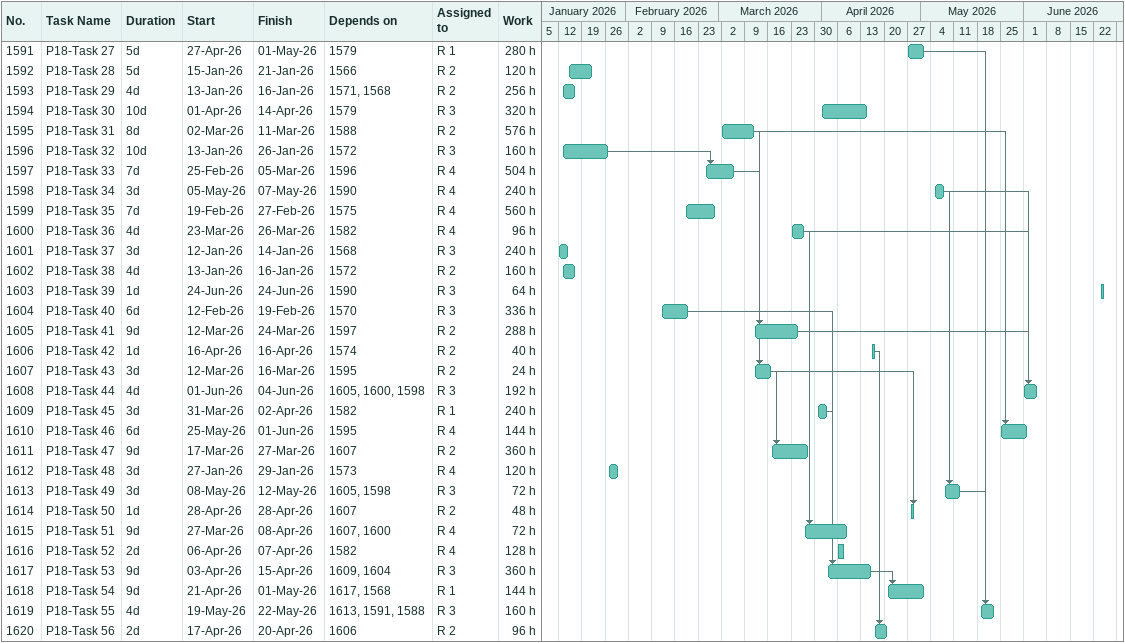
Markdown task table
| ID | Task | Duration | Start | Finish | Predecessors | Resources | Work (h) |
|---|---|---|---|---|---|---|---|
| 1591 | P18-Task 27 | 5d | 2026-04-27 | 2026-05-01 | 1579 | R 1 | 280 |
| 1592 | P18-Task 28 | 5d | 2026-01-15 | 2026-01-21 | 1566 | R 2 | 120 |
| 1593 | P18-Task 29 | 4d | 2026-01-13 | 2026-01-16 | 1571, 1568 | R 2 | 256 |
| 1594 | P18-Task 30 | 10d | 2026-04-01 | 2026-04-14 | 1579 | R 3 | 320 |
| 1595 | P18-Task 31 | 8d | 2026-03-02 | 2026-03-11 | 1588 | R 2 | 576 |
| 1596 | P18-Task 32 | 10d | 2026-01-13 | 2026-01-26 | 1572 | R 3 | 160 |
| 1597 | P18-Task 33 | 7d | 2026-02-25 | 2026-03-05 | 1596 | R 4 | 504 |
| 1598 | P18-Task 34 | 3d | 2026-05-05 | 2026-05-07 | 1590 | R 4 | 240 |
| 1599 | P18-Task 35 | 7d | 2026-02-19 | 2026-02-27 | 1575 | R 4 | 560 |
| 1600 | P18-Task 36 | 4d | 2026-03-23 | 2026-03-26 | 1582 | R 4 | 96 |
| 1601 | P18-Task 37 | 3d | 2026-01-12 | 2026-01-14 | 1568 | R 3 | 240 |
| 1602 | P18-Task 38 | 4d | 2026-01-13 | 2026-01-16 | 1572 | R 2 | 160 |
| 1603 | P18-Task 39 | 1d | 2026-06-24 | 2026-06-24 | 1590 | R 3 | 64 |
| 1604 | P18-Task 40 | 6d | 2026-02-12 | 2026-02-19 | 1570 | R 3 | 336 |
| 1605 | P18-Task 41 | 9d | 2026-03-12 | 2026-03-24 | 1597 | R 2 | 288 |
| 1606 | P18-Task 42 | 1d | 2026-04-16 | 2026-04-16 | 1574 | R 2 | 40 |
| 1607 | P18-Task 43 | 3d | 2026-03-12 | 2026-03-16 | 1595 | R 2 | 24 |
| 1608 | P18-Task 44 | 4d | 2026-06-01 | 2026-06-04 | 1605, 1600, 1598 | R 3 | 192 |
| 1609 | P18-Task 45 | 3d | 2026-03-31 | 2026-04-02 | 1582 | R 1 | 240 |
| 1610 | P18-Task 46 | 6d | 2026-05-25 | 2026-06-01 | 1595 | R 4 | 144 |
| 1611 | P18-Task 47 | 9d | 2026-03-17 | 2026-03-27 | 1607 | R 2 | 360 |
| 1612 | P18-Task 48 | 3d | 2026-01-27 | 2026-01-29 | 1573 | R 4 | 120 |
| 1613 | P18-Task 49 | 3d | 2026-05-08 | 2026-05-12 | 1605, 1598 | R 3 | 72 |
| 1614 | P18-Task 50 | 1d | 2026-04-28 | 2026-04-28 | 1607 | R 2 | 48 |
| 1615 | P18-Task 51 | 9d | 2026-03-27 | 2026-04-08 | 1607, 1600 | R 4 | 72 |
| 1616 | P18-Task 52 | 2d | 2026-04-06 | 2026-04-07 | 1582 | R 4 | 128 |
| 1617 | P18-Task 53 | 9d | 2026-04-03 | 2026-04-15 | 1609, 1604 | R 3 | 360 |
| 1618 | P18-Task 54 | 9d | 2026-04-21 | 2026-05-01 | 1617, 1568 | R 1 | 144 |
| 1619 | P18-Task 55 | 4d | 2026-05-19 | 2026-05-22 | 1613, 1591, 1588 | R 3 | 160 |
| 1620 | P18-Task 56 | 2d | 2026-04-17 | 2026-04-20 | 1606 | R 2 | 96 |
